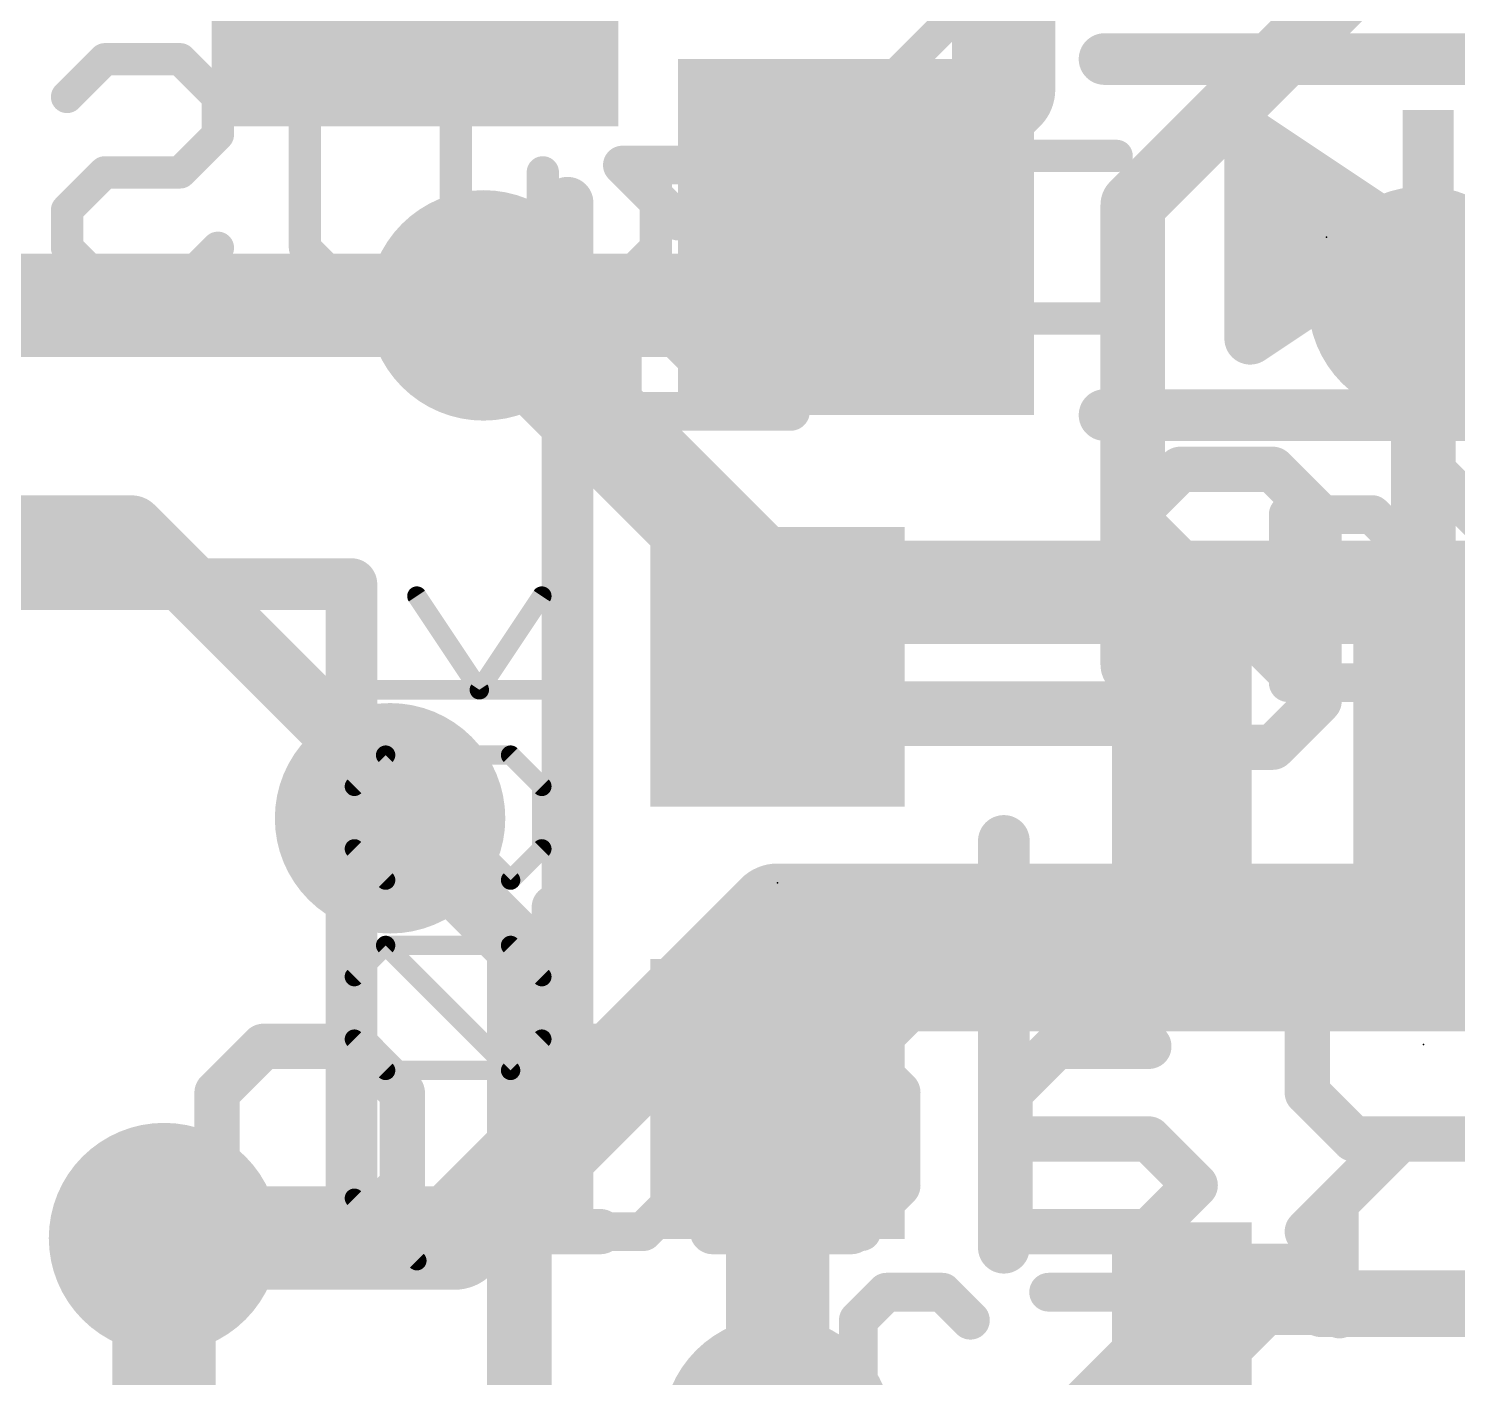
# Model space of a CAD drawing. Extents: x -4.5 to 52.1, y -1.8 to 26.3.
# Drawn here: x 12.68 to 18.29, y 14.18 to 19.49 of the extents above; entities that cross this region are included whole.
import ezdxf

# ---------------------------------------------------------------- set-up
doc = ezdxf.new("R2010")
doc.units = 0
for name, color, linetype in [('1', 12, 'CONTINUOUS'), ('16', 132, 'CONTINUOUS'), ('18', 110, 'CONTINUOUS'), ('21', 40, 'CONTINUOUS'), ('22', 6, 'CONTINUOUS'), ('23', 40, 'CONTINUOUS'), ('25', 253, 'CONTINUOUS'), ('27', 253, 'CONTINUOUS')]:
    doc.layers.add(name, color=color, linetype=linetype)

# ---------------------------------------------------------------- blocks, each defined once
blk = doc.blocks.new('RECT')
blk.add_solid([(-0.5, -0.5), (0.5, -0.5), (-0.5, 0.5), (0.5, 0.5)])
blk = doc.blocks.new('ROUNDV')
at = {"const_width": 0.5}
blk.add_lwpolyline([(0, -0.25, 1), (0, 0.25, 1), (0, -0.25)], format="xyb", dxfattribs=at)

msp = doc.modelspace()

# ---------------------------------------------------------------- linework, layer by layer
at = {"layer": '1'}
for points, const_width in [([(16.51, 21.59), (16.51, 19.249)], 0.4064), ([(17.018, 18.796), (19.05, 20.828)], 0.254), ([(16.51, 19.249), (15.93, 18.669)], 0.4064), ([(17.018, 16.9871), (17.018, 18.796)], 0.254), ([(15.93, 18.669), (15.6612, 18.4002)], 0.4064), ([(11.9232, 18.4002), (14.4642, 18.4002)], 0.4064), ([(15.6612, 18.4002), (14.4642, 18.4002)], 0.4064), ([(18.161, 16.7941), (18.161, 18.034)], 0.254), ([(15.621, 16.979), (15.8059, 16.7941)], 0.254), ([(17.211, 16.7941), (17.018, 16.9871)], 0.254), ([(15.8059, 16.7941), (17.211, 16.7941)], 0.254), ([(14.605, 15.875), (14.097, 16.383)], 0.254), ([(14.605, 13.843), (14.605, 15.875)], 0.254), ([(15.621, 15.279), (16.09, 15.748)], 0.4064), ([(16.09, 15.748), (18.669, 15.748)], 0.4064), ([(15.621, 15.279), (15.621, 13.97)], 0.4064), ([(13.208, 14.732), (13.208, 13.224)], 0.4064)]:
    msp.add_lwpolyline(points, dxfattribs=dict(at, const_width=const_width))
for points, const_width in [([(16.5818, 19.1772, 1), (16.4382, 19.3208)], 0.2032), ([(16.4084, 19.249, 1), (16.6116, 19.249)], 0.2032), ([(17.0815, 18.796, 1), (16.9545, 18.796)], 0.127), ([(16.9731, 18.8409, 1), (17.0629, 18.7511)], 0.127), ([(15.8582, 18.7408, 1), (16.0018, 18.5972)], 0.2032), ([(16.0018, 18.5972, 1), (15.8582, 18.7408)], 0.2032), ([(14.4642, 18.5018, 1), (14.4642, 18.2986)], 0.2032), ([(14.4642, 18.2986, 1), (14.4642, 18.5018)], 0.2032), ([(15.6612, 18.2986, 1), (15.6612, 18.5018)], 0.2032), ([(15.5894, 18.4721, 1), (15.7331, 18.3284)], 0.2032), ([(18.2245, 18.034, 1), (18.0975, 18.034)], 0.127), ([(15.6659, 17.0239, 1), (15.5761, 16.9341)], 0.127), ([(17.0629, 17.032, 1), (16.9731, 16.9422)], 0.127), ([(16.9545, 16.9871, 1), (17.0815, 16.9871)], 0.127), ([(15.8059, 16.8576, 1), (15.8059, 16.7306)], 0.127), ([(17.211, 16.7306, 1), (17.211, 16.8576)], 0.127), ([(15.761, 16.7492, 1), (15.8508, 16.839)], 0.127), ([(17.1661, 16.7492, 1), (17.2559, 16.839)], 0.127), ([(18.0975, 16.7941, 1), (18.2245, 16.7941)], 0.127), ([(14.1419, 16.4279, 1), (14.0521, 16.3381)], 0.127), ([(14.6685, 15.875, 1), (14.5415, 15.875)], 0.127), ([(14.5601, 15.8301, 1), (14.6499, 15.9199)], 0.127), ([(16.09, 15.8496, 1), (16.09, 15.6464)], 0.2032), ([(16.1618, 15.6762, 1), (16.0182, 15.8198)], 0.2032), ([(15.7226, 15.279, 1), (15.5194, 15.279)], 0.2032), ([(15.5492, 15.3508, 1), (15.6928, 15.2072)], 0.2032), ([(13.3096, 14.732, 1), (13.1064, 14.732)], 0.2032)]:
    msp.add_lwpolyline(points, format="xyb", dxfattribs=dict(at, const_width=const_width))
at = {"layer": '16'}
for points, const_width in [([(14.5361, 18.4721, 1), (14.3924, 18.3284)], 0.2032), ([(13.1259, 17.5709, 1), (13.0361, 17.4811)], 0.127), ([(13.081, 17.4625, 1), (13.081, 17.5895)], 0.127), ([(15.5924, 17.3736, 1), (15.5924, 17.1704)], 0.2032), ([(15.5206, 17.2002, 1), (15.6643, 17.3438)], 0.2032), ([(14.1605, 16.51, 1), (14.0335, 16.51)], 0.127), ([(14.0521, 16.4651, 1), (14.1419, 16.5549)], 0.127), ([(14.0335, 16.383, 1), (14.1605, 16.383)], 0.127), ([(15.621, 16.1036, 1), (15.621, 15.9004)], 0.2032), ([(15.6928, 15.9302, 1), (15.5492, 16.0738)], 0.2032), ([(13.208, 14.8336, 1), (13.208, 14.6304)], 0.2032), ([(14.2792, 14.8038, 1), (14.4228, 14.6602)], 0.2032), ([(14.351, 14.6304, 1), (14.351, 14.8336)], 0.2032), ([(17.526, 14.5415, 1), (17.526, 14.4145)], 0.127), ([(17.5709, 14.4331, 1), (17.4811, 14.5229)], 0.127)]:
    msp.add_lwpolyline(points, format="xyb", dxfattribs=dict(at, const_width=const_width))
for points, const_width in [([(15.5924, 17.272), (14.4642, 18.4002)], 0.4064), ([(13.081, 17.526), (8.636, 17.526)], 0.254), ([(13.081, 17.526), (14.097, 16.51)], 0.254), ([(20.066, 17.272), (15.5924, 17.272)], 0.4064), ([(14.097, 16.51), (14.097, 16.383)], 0.254), ([(14.351, 14.732), (15.621, 16.002)], 0.4064), ([(15.621, 16.002), (21.082, 16.002)], 0.4064), ([(14.351, 14.732), (13.208, 14.732)], 0.4064), ([(12.573, 9.525), (17.526, 14.478)], 0.254), ([(17.526, 14.478), (20.066, 14.478)], 0.254)]:
    msp.add_lwpolyline(points, dxfattribs=dict(at, const_width=const_width))
at = {"layer": '21', "const_width": 0.2032}
for points in [[(16.907, 19.369), (18.653, 19.369)], [(17.48, 18.269), (17.48, 19.069)], [(17.48, 19.069), (18.08, 18.669)], [(17.58, 18.469), (17.58, 18.869)], [(17.58, 18.869), (17.88, 18.669)], [(14.795, 18.804), (14.795, 14.804)], [(18.08, 18.669), (17.48, 18.269)], [(17.58, 18.6944), (17.8419, 18.6944)], [(17.88, 18.669), (17.58, 18.469)], [(17.58, 18.4912), (17.6133, 18.4912)], [(18.653, 17.969), (16.907, 17.969)], [(13.945, 17.304), (12.545, 17.304)], [(13.945, 14.804), (13.945, 17.304)], [(16.511, 14.694), (16.511, 16.294)], [(14.795, 14.804), (13.945, 14.804)], [(18.561, 14.444), (17.761, 14.444)]]:
    msp.add_lwpolyline(points, dxfattribs=at)
at = {"layer": '21', "const_width": 0.1016}
for points in [[(16.907, 19.4198, 1), (16.907, 19.3182)], [(17.5308, 19.069, 1), (17.4292, 19.069)], [(17.5082, 19.1113, 1), (17.4518, 19.0267)], [(17.6308, 18.869, 1), (17.5292, 18.869)], [(17.6082, 18.9113, 1), (17.5518, 18.8267)], [(14.8458, 18.804, 1), (14.7442, 18.804)], [(17.58, 18.7452, 1), (17.58, 18.6436)], [(17.8419, 18.6436, 1), (17.8419, 18.7452)], [(17.9082, 18.6267, 1), (17.8518, 18.7113)], [(18.1082, 18.6267, 1), (18.0518, 18.7113)], [(17.8518, 18.6267, 1), (17.9082, 18.7113)], [(18.0518, 18.6267, 1), (18.1082, 18.7113)], [(17.58, 18.542, 1), (17.58, 18.4404)], [(17.5518, 18.5113, 1), (17.6082, 18.4267)], [(17.6133, 18.4404, 1), (17.6133, 18.542)], [(17.5292, 18.469, 1), (17.6308, 18.469)], [(17.4518, 18.3113, 1), (17.5082, 18.2267)], [(17.4292, 18.269, 1), (17.5308, 18.269)], [(16.907, 18.0198, 1), (16.907, 17.9182)], [(13.9958, 17.304, 1), (13.8942, 17.304)], [(13.945, 17.2532, 1), (13.945, 17.3548)], [(16.5618, 16.294, 1), (16.4602, 16.294)], [(13.945, 14.8548, 1), (13.945, 14.7532)], [(14.795, 14.7532, 1), (14.795, 14.8548)], [(13.8942, 14.804, 1), (13.9958, 14.804)], [(14.7442, 14.804, 1), (14.8458, 14.804)], [(16.4602, 14.694, 1), (16.5618, 14.694)], [(17.761, 14.4948, 1), (17.761, 14.3932)]]:
    msp.add_lwpolyline(points, format="xyb", dxfattribs=at)
at = {"layer": '22'}
for points, const_width in [([(16.3613, 19.5813), (16.0647, 19.2847)], 0.127), ([(16.5096, 19.5813), (16.5096, 18.9881)], 0.127), ([(12.8267, 19.22), (12.975, 19.3683)], 0.127), ([(12.975, 19.3683), (13.2716, 19.3683)], 0.127), ([(13.2716, 19.3683), (13.4199, 19.22)], 0.127), ([(13.7622, 18.6268), (13.7622, 19.3683)], 0.127), ([(14.3554, 19.3683), (14.3554, 18.6268)], 0.127), ([(16.0647, 19.2847), (16.3613, 18.9881)], 0.127), ([(13.4199, 19.22), (13.4199, 19.0717)], 0.127), ([(13.4199, 19.0717), (13.2716, 18.9234)], 0.127), ([(16.3613, 18.9881), (16.9545, 18.9881)], 0.127), ([(12.975, 18.9234), (12.8267, 18.7751)], 0.127), ([(13.2716, 18.9234), (12.975, 18.9234)], 0.127), ([(14.6977, 18.6268), (14.6977, 18.9234)], 0.127), ([(15.1426, 18.9234), (15.1426, 18.6268)], 0.127), ([(12.8267, 18.7751), (12.8267, 18.6268)], 0.127), ([(12.8267, 18.6268), (12.975, 18.4785)], 0.127), ([(13.2716, 18.4785), (13.4199, 18.6268)], 0.127), ([(13.9105, 18.4785), (13.7622, 18.6268)], 0.127), ([(14.3554, 18.6268), (14.2071, 18.4785)], 0.127), ([(14.846, 18.4785), (14.6977, 18.6268)], 0.127), ([(15.1426, 18.6268), (14.9943, 18.4785)], 0.127), ([(15.1426, 18.6268), (15.1426, 18.3302)], 0.127), ([(16.0647, 18.6457), (16.0647, 18.0526)], 0.127), ([(12.975, 18.4785), (13.2716, 18.4785)], 0.127), ([(14.2071, 18.4785), (13.9105, 18.4785)], 0.127), ([(14.9943, 18.4785), (14.846, 18.4785)], 0.127), ([(15.1426, 18.3302), (15.2909, 18.1819)], 0.127), ([(16.9545, 18.3492), (16.0647, 18.3492)], 0.127), ([(17.2043, 17.7555), (17.0221, 17.5733)], 0.1778), ([(17.5687, 17.7555), (17.2043, 17.7555)], 0.1778), ([(17.7509, 17.5733), (17.5687, 17.7555)], 0.1778), ([(18.5559, 17.3912), (18.1915, 17.7555)], 0.1778), ([(18.1915, 17.7555), (18.1915, 16.6624)], 0.1778), ([(17.0221, 17.5733), (17.0221, 16.8446)], 0.1778), ([(17.7509, 16.8446), (17.0221, 17.5733)], 0.1778), ([(17.7509, 16.8446), (17.7509, 17.5733)], 0.1778), ([(17.0221, 16.8446), (17.2043, 16.6624)], 0.1778), ([(17.5687, 16.6624), (17.7509, 16.8446)], 0.1778), ([(17.2043, 16.6624), (17.5687, 16.6624)], 0.1778), ([(14.7427, 16.0327), (14.7427, 15.8505)], 0.1778), ([(15.3655, 15.8505), (15.3655, 14.7574)], 0.1778), ([(17.8865, 15.8505), (17.7043, 15.6683)], 0.1778), ([(18.433, 15.8505), (17.8865, 15.8505)], 0.1778), ([(17.7043, 15.6683), (17.7043, 15.304)], 0.1778), ([(13.4165, 15.304), (13.5987, 15.4862)], 0.1778), ([(13.5987, 15.4862), (13.9631, 15.4862)], 0.1778), ([(13.9631, 15.4862), (14.1452, 15.304)], 0.1778), ([(14.9248, 15.4862), (14.7427, 15.4862)], 0.1778), ([(14.7427, 15.4862), (14.7427, 14.7574)], 0.1778), ([(15.912, 15.4862), (15.3655, 15.4862)], 0.1778), ([(16.0942, 15.304), (15.912, 15.4862)], 0.1778), ([(16.7171, 15.4862), (16.5349, 15.304)], 0.1778), ([(17.0814, 15.4862), (16.7171, 15.4862)], 0.1778), ([(13.4165, 14.9396), (13.4165, 15.304)], 0.1778), ([(14.1452, 15.304), (14.1452, 14.9396)], 0.1778), ([(16.0942, 14.9396), (16.0942, 15.304)], 0.1778), ([(16.5349, 15.304), (16.5349, 14.7574)], 0.1778), ([(17.7043, 15.304), (17.8865, 15.1218)], 0.1778), ([(17.0814, 15.1218), (16.5349, 15.1218)], 0.1778), ([(17.2636, 14.9396), (17.0814, 15.1218)], 0.1778), ([(18.0687, 15.1218), (17.7043, 14.7574)], 0.1778), ([(17.8865, 15.1218), (18.433, 15.1218)], 0.1778), ([(13.5987, 14.7574), (13.4165, 14.9396)], 0.1778), ([(14.1452, 14.9396), (13.9631, 14.7574)], 0.1778), ([(15.912, 14.7574), (16.0942, 14.9396)], 0.1778), ([(17.0814, 14.7574), (17.2636, 14.9396)], 0.1778), ([(13.9631, 14.7574), (13.5987, 14.7574)], 0.1778), ([(14.9248, 14.7574), (14.5605, 14.7574)], 0.1778), ([(15.3655, 14.7574), (15.912, 14.7574)], 0.1778), ([(16.5349, 14.7574), (17.0814, 14.7574)], 0.1778)]:
    msp.add_lwpolyline(points, dxfattribs=dict(at, const_width=const_width))
for points, const_width in [([(12.975, 19.4, 1), (12.975, 19.3365)], 0.0635), ([(12.9974, 19.3458, 1), (12.9525, 19.3907)], 0.0635), ([(13.294, 19.3907, 1), (13.2491, 19.3458)], 0.0635), ([(13.2716, 19.3365, 1), (13.2716, 19.4)], 0.0635), ([(13.794, 19.3683, 1), (13.7305, 19.3683)], 0.0635), ([(14.3871, 19.3683, 1), (14.3236, 19.3683)], 0.0635), ([(16.0872, 19.3071, 1), (16.0423, 19.2622)], 0.0635), ([(16.0423, 19.3071, 1), (16.0872, 19.2622)], 0.0635), ([(13.4516, 19.22, 1), (13.3881, 19.22)], 0.0635), ([(12.8042, 19.2424, 1), (12.8491, 19.1975)], 0.0635), ([(13.3974, 19.1975, 1), (13.4423, 19.2424)], 0.0635), ([(13.4423, 19.0492, 1), (13.3974, 19.0941)], 0.0635), ([(13.3881, 19.0717, 1), (13.4516, 19.0717)], 0.0635), ([(16.3613, 19.0198, 1), (16.3613, 18.9563)], 0.0635), ([(16.9545, 18.9563, 1), (16.9545, 19.0198)], 0.0635), ([(16.3389, 18.9656, 1), (16.3838, 19.0105)], 0.0635), ([(16.4779, 18.9881, 1), (16.5414, 18.9881)], 0.0635), ([(12.975, 18.9551, 1), (12.975, 18.8916)], 0.0635), ([(12.9974, 18.9009, 1), (12.9525, 18.9458)], 0.0635), ([(13.2491, 18.9458, 1), (13.294, 18.9009)], 0.0635), ([(13.2716, 18.8916, 1), (13.2716, 18.9551)], 0.0635), ([(14.7295, 18.9234, 1), (14.666, 18.9234)], 0.0635), ([(15.1744, 18.9234, 1), (15.1109, 18.9234)], 0.0635), ([(12.8584, 18.7751, 1), (12.7949, 18.7751)], 0.0635), ([(12.8042, 18.7975, 1), (12.8491, 18.7526)], 0.0635), ([(12.8491, 18.6492, 1), (12.8042, 18.6043)], 0.0635), ([(12.7949, 18.6268, 1), (12.8584, 18.6268)], 0.0635), ([(13.4423, 18.6043, 1), (13.3974, 18.6492)], 0.0635), ([(13.7305, 18.6268, 1), (13.794, 18.6268)], 0.0635), ([(13.7847, 18.6492, 1), (13.7398, 18.6043)], 0.0635), ([(14.3236, 18.6268, 1), (14.3871, 18.6268)], 0.0635), ([(14.3778, 18.6043, 1), (14.3329, 18.6492)], 0.0635), ([(14.666, 18.6268, 1), (14.7295, 18.6268)], 0.0635), ([(14.7202, 18.6492, 1), (14.6753, 18.6043)], 0.0635), ([(15.1744, 18.6268, 1), (15.1109, 18.6268)], 0.0635), ([(15.1109, 18.6268, 1), (15.1744, 18.6268)], 0.0635), ([(15.1651, 18.6043, 1), (15.1202, 18.6492)], 0.0635), ([(16.0965, 18.6457, 1), (16.033, 18.6457)], 0.0635), ([(12.975, 18.5102, 1), (12.975, 18.4468)], 0.0635), ([(12.9525, 18.456, 1), (12.9974, 18.501)], 0.0635), ([(13.2491, 18.501, 1), (13.294, 18.456)], 0.0635), ([(13.2716, 18.4468, 1), (13.2716, 18.5102)], 0.0635), ([(13.9105, 18.5102, 1), (13.9105, 18.4468)], 0.0635), ([(13.888, 18.456, 1), (13.933, 18.501)], 0.0635), ([(14.1846, 18.501, 1), (14.2295, 18.456)], 0.0635), ([(14.2071, 18.4468, 1), (14.2071, 18.5102)], 0.0635), ([(14.846, 18.5102, 1), (14.846, 18.4468)], 0.0635), ([(14.8236, 18.456, 1), (14.8685, 18.501)], 0.0635), ([(14.9719, 18.501, 1), (15.0168, 18.456)], 0.0635), ([(14.9943, 18.4468, 1), (14.9943, 18.5102)], 0.0635), ([(15.1651, 18.3527, 1), (15.1202, 18.3078)], 0.0635), ([(16.0647, 18.3809, 1), (16.0647, 18.3174)], 0.0635), ([(16.9545, 18.3174, 1), (16.9545, 18.3809)], 0.0635), ([(15.1109, 18.3302, 1), (15.1744, 18.3302)], 0.0635), ([(15.2684, 18.1595, 1), (15.3133, 18.2044)], 0.0635), ([(16.033, 18.0526, 1), (16.0965, 18.0526)], 0.0635), ([(17.2043, 17.8, 1), (17.2043, 17.7111)], 0.0889), ([(17.2357, 17.7241, 1), (17.1729, 17.787)], 0.0889), ([(17.6001, 17.787, 1), (17.5373, 17.7241)], 0.0889), ([(17.5687, 17.7111, 1), (17.5687, 17.8)], 0.0889), ([(18.2229, 17.787, 1), (18.1601, 17.7241)], 0.0889), ([(18.236, 17.7555, 1), (18.1471, 17.7555)], 0.0889), ([(17.0536, 17.6048, 1), (16.9907, 17.5419)], 0.0889), ([(17.0666, 17.5733, 1), (16.9777, 17.5733)], 0.0889), ([(16.9907, 17.6048, 1), (17.0536, 17.5419)], 0.0889), ([(17.7953, 17.5733, 1), (17.7064, 17.5733)], 0.0889), ([(17.7194, 17.5419, 1), (17.7823, 17.6048)], 0.0889), ([(17.0536, 16.876, 1), (16.9907, 16.8132)], 0.0889), ([(17.7823, 16.8132, 1), (17.7194, 16.876)], 0.0889), ([(17.7194, 16.8132, 1), (17.7823, 16.876)], 0.0889), ([(16.9777, 16.8446, 1), (17.0666, 16.8446)], 0.0889), ([(17.7064, 16.8446, 1), (17.7953, 16.8446)], 0.0889), ([(17.2043, 16.7069, 1), (17.2043, 16.618)], 0.0889), ([(17.5687, 16.618, 1), (17.5687, 16.7069)], 0.0889), ([(17.1729, 16.631, 1), (17.2357, 16.6938)], 0.0889), ([(17.5373, 16.6938, 1), (17.6001, 16.631)], 0.0889), ([(18.1471, 16.6624, 1), (18.236, 16.6624)], 0.0889), ([(14.7871, 16.0327, 1), (14.6982, 16.0327)], 0.0889), ([(15.4099, 15.8505, 1), (15.321, 15.8505)], 0.0889), ([(17.8865, 15.895, 1), (17.8865, 15.8061)], 0.0889), ([(17.9179, 15.8191, 1), (17.855, 15.882)], 0.0889), ([(14.6982, 15.8505, 1), (14.7871, 15.8505)], 0.0889), ([(17.6728, 15.6998, 1), (17.7357, 15.6369)], 0.0889), ([(17.7487, 15.6683, 1), (17.6598, 15.6683)], 0.0889), ([(13.5987, 15.5306, 1), (13.5987, 15.4417)], 0.0889), ([(13.6301, 15.4547, 1), (13.5672, 15.5176)], 0.0889), ([(13.9945, 15.5176, 1), (13.9316, 15.4547)], 0.0889), ([(13.9631, 15.4417, 1), (13.9631, 15.5306)], 0.0889), ([(14.7871, 15.4862, 1), (14.6982, 15.4862)], 0.0889), ([(14.7427, 15.5306, 1), (14.7427, 15.4417)], 0.0889), ([(14.9248, 15.4417, 1), (14.9248, 15.5306)], 0.0889), ([(15.3655, 15.5306, 1), (15.3655, 15.4417)], 0.0889), ([(15.9435, 15.5176, 1), (15.8806, 15.4547)], 0.0889), ([(15.912, 15.4417, 1), (15.912, 15.5306)], 0.0889), ([(16.7171, 15.5306, 1), (16.7171, 15.4417)], 0.0889), ([(16.7485, 15.4547, 1), (16.6856, 15.5176)], 0.0889), ([(17.0814, 15.4417, 1), (17.0814, 15.5306)], 0.0889), ([(13.4609, 15.304, 1), (13.372, 15.304)], 0.0889), ([(13.3851, 15.3354, 1), (13.4479, 15.2725)], 0.0889), ([(14.1897, 15.304, 1), (14.1008, 15.304)], 0.0889), ([(14.1138, 15.2725, 1), (14.1767, 15.3354)], 0.0889), ([(16.1387, 15.304, 1), (16.0498, 15.304)], 0.0889), ([(16.0628, 15.2725, 1), (16.1257, 15.3354)], 0.0889), ([(16.5793, 15.304, 1), (16.4904, 15.304)], 0.0889), ([(16.5034, 15.3354, 1), (16.5663, 15.2725)], 0.0889), ([(17.7357, 15.3354, 1), (17.6728, 15.2725)], 0.0889), ([(17.6598, 15.304, 1), (17.7487, 15.304)], 0.0889), ([(16.5349, 15.1662, 1), (16.5349, 15.0773)], 0.0889), ([(17.1129, 15.1532, 1), (17.05, 15.0903)], 0.0889), ([(17.0814, 15.0773, 1), (17.0814, 15.1662)], 0.0889), ([(17.8865, 15.1662, 1), (17.8865, 15.0773)], 0.0889), ([(17.855, 15.0903, 1), (17.9179, 15.1532)], 0.0889), ([(18.1001, 15.0903, 1), (18.0372, 15.1532)], 0.0889), ([(13.4479, 14.971, 1), (13.3851, 14.9082)], 0.0889), ([(14.1767, 14.9082, 1), (14.1138, 14.971)], 0.0889), ([(16.1257, 14.9082, 1), (16.0628, 14.971)], 0.0889), ([(17.2951, 14.9082, 1), (17.2322, 14.971)], 0.0889), ([(17.2322, 14.9082, 1), (17.2951, 14.971)], 0.0889), ([(13.372, 14.9396, 1), (13.4609, 14.9396)], 0.0889), ([(14.1008, 14.9396, 1), (14.1897, 14.9396)], 0.0889), ([(16.0498, 14.9396, 1), (16.1387, 14.9396)], 0.0889), ([(13.5987, 14.8018, 1), (13.5987, 14.713)], 0.0889), ([(13.9631, 14.713, 1), (13.9631, 14.8018)], 0.0889), ([(14.5605, 14.8018, 1), (14.5605, 14.713)], 0.0889), ([(14.9248, 14.713, 1), (14.9248, 14.8018)], 0.0889), ([(15.3655, 14.8018, 1), (15.3655, 14.713)], 0.0889), ([(15.912, 14.713, 1), (15.912, 14.8018)], 0.0889), ([(16.5349, 14.8018, 1), (16.5349, 14.713)], 0.0889), ([(17.0814, 14.713, 1), (17.0814, 14.8018)], 0.0889), ([(13.5672, 14.726, 1), (13.6301, 14.7888)], 0.0889), ([(13.9316, 14.7888, 1), (13.9945, 14.726)], 0.0889), ([(14.6982, 14.7574, 1), (14.7871, 14.7574)], 0.0889), ([(15.321, 14.7574, 1), (15.4099, 14.7574)], 0.0889), ([(15.8806, 14.7888, 1), (15.9435, 14.726)], 0.0889), ([(16.4904, 14.7574, 1), (16.5793, 14.7574)], 0.0889), ([(17.05, 14.7888, 1), (17.1129, 14.726)], 0.0889), ([(17.6728, 14.7888, 1), (17.7357, 14.726)], 0.0889)]:
    msp.add_lwpolyline(points, format="xyb", dxfattribs=dict(at, const_width=const_width))
at = {"layer": '23'}
for p in [(17.78, 18.669), (15.621, 16.129), (18.161, 15.494)]:
    msp.add_point(p, dxfattribs=at)
at = {"layer": '25', "const_width": 0.1524}
for points in [[(15.6718, 18.7316), (15.6718, 19.1723)], [(15.2312, 18.7316), (15.0108, 18.9519)], [(15.0108, 18.9519), (15.6718, 18.9519)], [(15.0108, 18.3137), (15.121, 18.4238)], [(15.121, 18.4238), (15.3413, 18.4238)], [(15.3413, 18.4238), (15.4515, 18.3137)], [(15.4515, 18.2035), (15.6718, 18.4238)], [(15.0108, 17.9832), (15.0108, 18.3137)], [(15.4515, 18.3137), (15.4515, 17.9832)], [(15.6718, 17.9832), (15.0108, 17.9832)], [(17.6294, 17.5774), (17.6294, 16.9164)], [(17.9598, 17.5774), (17.6294, 17.5774)], [(18.07, 17.4672), (17.9598, 17.5774)], [(18.07, 17.0266), (18.07, 17.4672)], [(17.9598, 16.9164), (18.07, 17.0266)], [(17.6294, 16.9164), (17.9598, 16.9164)], [(14.7624, 15.4184), (14.7624, 14.8676)], [(15.203, 14.8676), (15.203, 15.4184)], [(15.6209, 15.4184), (15.5108, 15.3082)], [(15.8413, 15.4184), (15.6209, 15.4184)], [(15.9514, 15.3082), (15.8413, 15.4184)], [(15.9514, 15.198), (15.9514, 15.3082)], [(15.5108, 14.7574), (15.9514, 15.198)], [(14.7624, 14.8676), (14.8725, 14.7574)], [(15.0929, 14.7574), (15.203, 14.8676)], [(17.8308, 14.4136), (17.8308, 14.8543)], [(14.8725, 14.7574), (15.0929, 14.7574)], [(15.9514, 14.7574), (15.5108, 14.7574)], [(17.3902, 14.4136), (17.1698, 14.6339)], [(17.1698, 14.6339), (17.8308, 14.6339)], [(16.0489, 14.5192), (15.9387, 14.409)], [(16.2692, 14.5192), (16.0489, 14.5192)], [(16.3793, 14.409), (16.2692, 14.5192)], [(16.6871, 14.5192), (17.1278, 14.5192)], [(17.1278, 14.5192), (17.1278, 14.409)], [(15.9387, 14.409), (15.9387, 13.9684)], [(17.1278, 14.409), (16.6871, 13.9684)]]:
    msp.add_lwpolyline(points, dxfattribs=at)
at = {"layer": '25', "const_width": 0.0762}
for points in [[(15.7099, 19.1723, 1), (15.6337, 19.1723)], [(15.0378, 18.9789, 1), (14.9839, 18.925)], [(15.0108, 18.99, 1), (15.0108, 18.9138)], [(15.6718, 18.9138, 1), (15.6718, 18.99)], [(15.2042, 18.7047, 1), (15.2581, 18.7586)], [(15.6337, 18.7316, 1), (15.7099, 18.7316)], [(15.121, 18.4619, 1), (15.121, 18.3857)], [(15.1479, 18.3969, 1), (15.0941, 18.4508)], [(15.3683, 18.4508, 1), (15.3144, 18.3969)], [(15.3413, 18.3857, 1), (15.3413, 18.4619)], [(15.6987, 18.3969, 1), (15.6449, 18.4508)], [(15.0489, 18.3137, 1), (14.9727, 18.3137)], [(14.9839, 18.3406, 1), (15.0378, 18.2867)], [(15.4896, 18.3137, 1), (15.4134, 18.3137)], [(15.4245, 18.2867, 1), (15.4784, 18.3406)], [(15.4245, 18.2305, 1), (15.4784, 18.1766)], [(15.0108, 18.0213, 1), (15.0108, 17.9451)], [(15.6718, 17.9451, 1), (15.6718, 18.0213)], [(14.9727, 17.9832, 1), (15.0489, 17.9832)], [(15.4134, 17.9832, 1), (15.4896, 17.9832)], [(17.6675, 17.5774, 1), (17.5913, 17.5774)], [(17.6294, 17.6155, 1), (17.6294, 17.5393)], [(17.9868, 17.6043, 1), (17.9329, 17.5504)], [(17.9598, 17.5393, 1), (17.9598, 17.6155)], [(18.1081, 17.4672, 1), (18.0319, 17.4672)], [(18.0431, 17.4403, 1), (18.097, 17.4941)], [(18.097, 16.9996, 1), (18.0431, 17.0535)], [(18.0319, 17.0266, 1), (18.1081, 17.0266)], [(17.6294, 16.9545, 1), (17.6294, 16.8783)], [(17.9329, 16.9433, 1), (17.9868, 16.8895)], [(17.9598, 16.8783, 1), (17.9598, 16.9545)], [(17.5913, 16.9164, 1), (17.6675, 16.9164)], [(14.8005, 15.4184, 1), (14.7243, 15.4184)], [(15.2411, 15.4184, 1), (15.1649, 15.4184)], [(15.6209, 15.4565, 1), (15.6209, 15.3803)], [(15.6479, 15.3914, 1), (15.594, 15.4453)], [(15.8682, 15.4453, 1), (15.8143, 15.3914)], [(15.8413, 15.3803, 1), (15.8413, 15.4565)], [(15.4838, 15.3351, 1), (15.5377, 15.2813)], [(15.9895, 15.3082, 1), (15.9133, 15.3082)], [(15.9245, 15.2813, 1), (15.9784, 15.3351)], [(15.9133, 15.198, 1), (15.9895, 15.198)], [(15.9784, 15.1711, 1), (15.9245, 15.225)], [(14.7893, 14.8945, 1), (14.7354, 14.8406)], [(14.7243, 14.8676, 1), (14.8005, 14.8676)], [(15.1649, 14.8676, 1), (15.2411, 14.8676)], [(15.23, 14.8406, 1), (15.1761, 14.8945)], [(17.8689, 14.8543, 1), (17.7927, 14.8543)], [(14.8725, 14.7955, 1), (14.8725, 14.7193)], [(14.8456, 14.7305, 1), (14.8995, 14.7843)], [(15.0659, 14.7843, 1), (15.1198, 14.7305)], [(15.0929, 14.7193, 1), (15.0929, 14.7955)], [(15.5108, 14.7955, 1), (15.5108, 14.7193)], [(15.4838, 14.7843, 1), (15.5377, 14.7305)], [(15.9514, 14.7193, 1), (15.9514, 14.7955)], [(17.1968, 14.6609, 1), (17.1429, 14.607)], [(17.1698, 14.672, 1), (17.1698, 14.5958)], [(17.8308, 14.5958, 1), (17.8308, 14.672)], [(16.0489, 14.5573, 1), (16.0489, 14.4811)], [(16.0758, 14.4922, 1), (16.0219, 14.5461)], [(16.2961, 14.5461, 1), (16.2422, 14.4922)], [(16.2692, 14.4811, 1), (16.2692, 14.5573)], [(16.6871, 14.5573, 1), (16.6871, 14.4811)], [(17.1659, 14.5192, 1), (17.0897, 14.5192)], [(17.1278, 14.4811, 1), (17.1278, 14.5573)], [(15.9768, 14.409, 1), (15.9006, 14.409)], [(15.9118, 14.4359, 1), (15.9656, 14.3821)], [(16.3524, 14.3821, 1), (16.4063, 14.4359)], [(17.0897, 14.409, 1), (17.1659, 14.409)], [(17.1547, 14.3821, 1), (17.1008, 14.4359)], [(17.3632, 14.3867, 1), (17.4171, 14.4406)], [(17.7927, 14.4136, 1), (17.8689, 14.4136)]]:
    msp.add_lwpolyline(points, format="xyb", dxfattribs=at)
at = {"layer": '27', "const_width": 0.0762}
for points in [[(14.4482, 16.8883), (14.2024, 17.257)], [(14.6939, 17.257), (14.4482, 16.8883)], [(14.6939, 16.8883), (13.9567, 16.8883)], [(13.9567, 16.5085), (14.0795, 16.6314)], [(14.0795, 16.6314), (14.571, 16.6314)], [(14.571, 16.1399), (14.0795, 16.6314)], [(14.571, 16.6314), (14.6939, 16.5085)], [(13.9567, 16.2628), (13.9567, 16.5085)], [(14.6939, 16.5085), (14.6939, 16.2628)], [(14.0795, 16.1399), (13.9567, 16.2628)], [(14.6939, 16.2628), (14.571, 16.1399)], [(14.571, 16.1399), (14.0795, 16.1399)], [(13.9567, 15.7601), (14.0795, 15.883)], [(14.0795, 15.883), (14.571, 15.883)], [(14.571, 15.3915), (14.0795, 15.883)], [(14.571, 15.883), (14.6939, 15.7601)], [(13.9567, 15.5144), (13.9567, 15.7601)], [(14.6939, 15.7601), (14.6939, 15.5144)], [(14.0795, 15.3915), (13.9567, 15.5144)], [(14.6939, 15.5144), (14.571, 15.3915)], [(14.571, 15.3915), (14.0795, 15.3915)], [(14.6939, 14.6431), (14.6939, 15.1346)], [(14.2024, 14.6431), (13.9567, 14.8888)], [(13.9567, 14.8888), (14.6939, 14.8888)]]:
    msp.add_lwpolyline(points, dxfattribs=at)
at = {"layer": '27', "const_width": 0.0381}
for points in [[(14.2183, 17.2675, 1), (14.1866, 17.2464)], [(14.7098, 17.2464, 1), (14.678, 17.2675)], [(13.9567, 16.9074, 1), (13.9567, 16.8693)], [(14.4323, 16.8989, 1), (14.464, 16.8778)], [(14.4323, 16.8778, 1), (14.464, 16.8989)], [(14.6939, 16.8693, 1), (14.6939, 16.9074)], [(14.0795, 16.6505, 1), (14.0795, 16.6124)], [(14.093, 16.6449, 1), (14.0661, 16.6179)], [(14.093, 16.6179, 1), (14.0661, 16.6449)], [(14.5845, 16.6449, 1), (14.5576, 16.6179)], [(14.571, 16.6124, 1), (14.571, 16.6505)], [(13.9757, 16.5085, 1), (13.9376, 16.5085)], [(13.9432, 16.522, 1), (13.9701, 16.4951)], [(14.713, 16.5085, 1), (14.6749, 16.5085)], [(14.6804, 16.4951, 1), (14.7074, 16.522)], [(13.9701, 16.2763, 1), (13.9432, 16.2493)], [(14.7074, 16.2493, 1), (14.6804, 16.2763)], [(13.9376, 16.2628, 1), (13.9757, 16.2628)], [(14.6749, 16.2628, 1), (14.713, 16.2628)], [(14.0795, 16.159, 1), (14.0795, 16.1209)], [(14.0661, 16.1265, 1), (14.093, 16.1534)], [(14.5576, 16.1534, 1), (14.5845, 16.1265)], [(14.5576, 16.1265, 1), (14.5845, 16.1534)], [(14.571, 16.1209, 1), (14.571, 16.159)], [(14.0795, 15.9021, 1), (14.0795, 15.864)], [(14.093, 15.8965, 1), (14.0661, 15.8695)], [(14.093, 15.8695, 1), (14.0661, 15.8965)], [(14.5845, 15.8965, 1), (14.5576, 15.8695)], [(14.571, 15.864, 1), (14.571, 15.9021)], [(13.9757, 15.7601, 1), (13.9376, 15.7601)], [(13.9432, 15.7736, 1), (13.9701, 15.7467)], [(14.713, 15.7601, 1), (14.6749, 15.7601)], [(14.6804, 15.7467, 1), (14.7074, 15.7736)], [(13.9701, 15.5279, 1), (13.9432, 15.5009)], [(13.9376, 15.5144, 1), (13.9757, 15.5144)], [(14.6749, 15.5144, 1), (14.713, 15.5144)], [(14.7074, 15.5009, 1), (14.6804, 15.5279)], [(14.0795, 15.4106, 1), (14.0795, 15.3725)], [(14.0661, 15.378, 1), (14.093, 15.405)], [(14.5576, 15.405, 1), (14.5845, 15.378)], [(14.5576, 15.378, 1), (14.5845, 15.405)], [(14.571, 15.3725, 1), (14.571, 15.4106)], [(14.713, 15.1346, 1), (14.6749, 15.1346)], [(13.9701, 14.9023, 1), (13.9432, 14.8754)], [(13.9567, 14.9079, 1), (13.9567, 14.8698)], [(14.6939, 14.8698, 1), (14.6939, 14.9079)], [(14.1889, 14.6296, 1), (14.2159, 14.6566)], [(14.6749, 14.6431, 1), (14.713, 14.6431)]]:
    msp.add_lwpolyline(points, format="xyb", dxfattribs=at)

# ---------------------------------------------------------------- block references
at = {"layer": '1'}
for p, xscale, yscale, rotation in [((14.195, 20.804), 3.4, 1.6, 90), ((15.93, 18.669), 1.4, 1.4, 270), ((17.211, 16.7941), 0.55, 1.2, 180), ((18.161, 16.7941), 0.55, 1.2, 180), ((17.211, 14.1939), 0.55, 1.2, 180)]:
    msp.add_blockref('RECT', p, dxfattribs=dict(at, xscale=xscale, yscale=yscale, rotation=rotation))
at = {"layer": '1', "xscale": 1.1, "rotation": 90}
for p in [(15.621, 16.979), (15.621, 15.279)]:
    msp.add_blockref('RECT', p, dxfattribs=at)
at = {"layer": '18', "xscale": 0.9064, "yscale": 0.9064}
for p in [(14.4642, 18.4002), (14.4642, 18.4002), (18.161, 18.415), (18.161, 18.415), (14.097, 16.383), (14.097, 16.383), (13.208, 14.732), (13.208, 14.732), (15.621, 13.97), (15.621, 13.97)]:
    msp.add_blockref('ROUNDV', p, dxfattribs=at)
at = {"layer": '21', "xscale": 0.2, "rotation": 180}
msp.add_blockref('RECT', (18.18, 18.669), dxfattribs=at)

doc.saveas('drawing.dxf')
